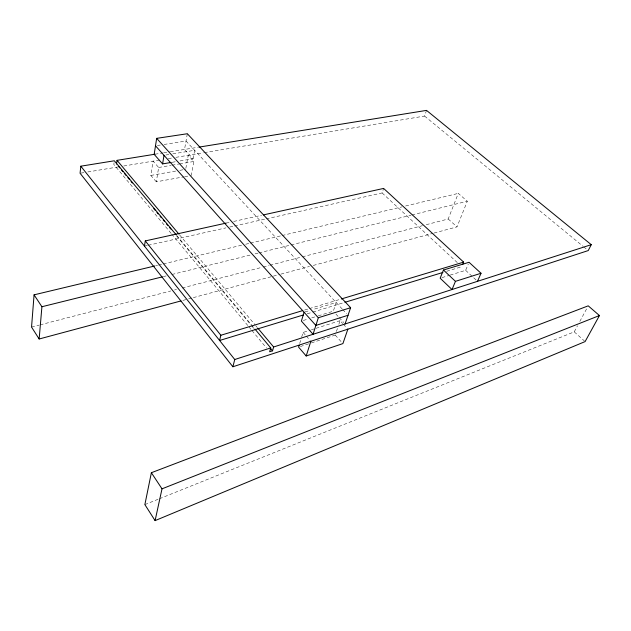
<?xml version="1.0" encoding="UTF-8"?>
<svg xmlns="http://www.w3.org/2000/svg" width="631" height="631" viewBox="0 0 631 631"><rect width="100%" height="100%" fill="white"/><g stroke="black" fill="none" stroke-linecap="round" stroke-linejoin="round"><path stroke-width="0.47" stroke-dasharray="3.15 2.37" d="M114.077 162.648L113.832 164.51L171.001 233.218M156.314 181.823L150.825 175.434L153.088 161.134L158.657 167.491L156.314 181.823L183.7 176.869M187.328 133.74L184.52 149.452L193.078 158.752L178.786 161.165M185.837 168.374L188.235 155.297L193.898 161.465L191.248 175.505M193.078 158.752L194.656 150.304L172.634 153.901M299.709 343.453L301.405 337.94M301.689 337.017L303.101 332.427L310.499 330.076M266.156 218.878L382.11 192.936L383.624 188.424M311.399 342.909L335.219 335.093L336.126 332.387M336.426 331.488L337.64 327.875M338.855 324.271L340.062 320.666L342.665 323.498M204.286 152.631L424.56 116.065L426.532 110.386M426.272 224.683L448.199 218.996L458.264 193.401L467.311 201.226L456.994 226.868L434.152 233.005M450.163 275.108L465.639 270.32L468.289 264.066M159.485 498.727L574.234 331.859L577.499 325.785M579.826 321.447L587.287 307.573M144.87 504.603L158.57 499.089M300.403 346.522L310.484 343.217M311.422 329.784L315.114 328.601M316.044 328.309L340.062 320.666M303.274 320.485L307.967 319.041M311.722 317.882L317.354 316.139M318.292 315.847L333.31 311.209L336.165 302.509L312.574 309.647M441.968 277.64L449.256 275.384M307.218 313.788L311.935 312.353M312.873 312.069L343.966 302.596M446.661 271.298L461.742 266.708M305.025 311.935L308.804 310.791M304.607 310.026L308.378 308.89M309.316 308.606L340.369 299.252M182.88 300.427L187.636 299.149M188.59 298.897L192.392 297.871M193.346 297.619L272.347 276.417M273.294 276.165L279.959 274.375M280.913 274.122L309.466 266.456M313.268 265.438L433.197 233.257M31.55 327.079L39.177 325.099M40.132 324.847L170.749 290.97M174.566 289.976L176.475 289.487M182.193 287.996L262.283 267.228M263.23 266.976L268.956 265.493M269.91 265.249L301.373 257.085M302.32 256.841L422.454 225.677M163.319 276.623L166.19 275.913M171.924 274.493L251.264 254.814M255.09 253.859L257.961 253.149M258.915 252.913L410.915 215.218M411.869 214.982L467.311 201.226M155.676 265.761L157.592 265.304M158.547 265.075L162.38 264.16M163.334 263.924L241.854 245.151M245.688 244.236L249.521 243.321M250.475 243.093L281.118 235.765M282.073 235.537L401.773 206.913M405.599 205.998L458.264 193.401M144.444 246.106L147.323 245.459M148.277 245.246L225.906 227.878M229.739 227.026L233.573 226.166M234.527 225.953L265.194 219.091M226.016 223.137L229.858 222.286M233.707 221.442L261.573 215.305M184.638 176.696L190.31 175.67M150.825 175.434L175.986 171.017M179.859 170.331L185.664 169.313M158.657 167.491L171.04 165.369M171.995 165.212L178.66 164.068M179.614 163.902L193.898 161.465M172.121 162.293L177.832 161.331M81.044 173.091L83.955 172.61M87.835 171.963L117.918 166.97M123.739 166.008L161.583 159.722M168.288 158.61L172.263 157.947M175.883 157.348L203.308 152.797M165.937 154.997L168.808 154.524M154.997 154.216L162.782 152.962M163.65 152.82L169.597 151.858M170.291 151.748L197.819 147.307M157.403 145.493L160.282 145.043M164.084 144.452L186.035 141.036L342.097 308.89M424.56 116.065L582.902 246.193M583.667 246.816L586.712 249.316M448.199 218.996L456.994 226.868M574.234 331.859L584.377 340.937M382.11 192.936L457.436 262.717M465.639 270.32L476.113 280.022M342.68 309.513L346.719 313.859M335.921 314.049L338.531 316.888M339.186 317.598L343.761 322.559M343.319 324.208L347.224 328.459M335.219 335.093L341.616 342.183M303.101 332.427L305.688 335.376M306.335 336.11L310.207 340.535M179.551 234.85L255.326 325.162M255.957 325.919L257.219 327.426M176.751 235.489L254.325 328.309M176.546 235.891L251.067 325.115M251.698 325.864L254.222 328.893M171.632 233.975L248.275 326.093M248.898 326.842L251.414 329.863M252.037 330.62L266.487 347.989"/><path stroke-width="0.95" d="M154.721 265.99L34.066 294.843L31.55 327.079L39.154 338.997L180.971 300.94M39.154 338.997L41.914 306.737L34.066 294.843M176.12 234.74L114.314 160.787L80.815 166.19L80.074 173.257L232.886 366.769L588.234 250.57L591.263 244.678L426.532 110.386L198.797 147.149M116.554 164.06L117.043 160.345L154.997 154.216M345.062 323.979L350.615 307.707L187.328 133.74L156.669 138.355L154.161 154.35L162.593 163.902L171.167 162.451M144.444 246.106L145.288 240.916L226.016 223.137M162.593 163.902L164.021 155.305M151.377 472.722L144.87 504.603L155.092 520.614L585.103 341.584L599.45 315.547L588.218 305.838L151.377 472.722L162.009 488.836L155.092 520.614M145.288 240.916L220.85 335.25L219.596 340.488L303.456 314.94M232.886 366.769L234.748 359.512L80.815 166.19M254.956 329.066L270.723 347.926L269.634 351.759L272.537 350.82L273.633 346.987L257.85 328.175M304.087 312.219L301.397 321.069L313.071 334.288L318.324 317.74L350.615 307.707M299.141 345.291L298.573 347.129L306.193 355.979L342.893 343.603L347.87 329.169M306.193 355.979L310.854 341.276M443.467 270.029L440.146 278.2L452.025 289.526L455.448 281.347L481.027 273.262L469.046 262.283L443.467 270.029L455.448 281.347M462.697 264.421L463.659 262.125L383.624 188.424L263.498 214.879M477.509 281.316L481.027 273.262M162.009 488.836L599.45 315.547M234.748 359.512L270.723 347.926M273.633 346.987L591.263 244.678M348.036 315.279L315.879 325.43L155.494 145.785M344.905 302.304L442.899 272.45M220.85 335.25L302.73 310.594M341.316 298.968L463.659 262.125M41.914 306.737L162.364 276.859M156.669 138.355L318.324 317.74M117.043 160.345L178.92 234.101M118.447 166.332L119.709 167.846M121.602 170.11L122.871 171.624M124.764 173.896L126.026 175.402M127.919 177.674L129.181 179.188M131.074 181.452L132.336 182.966M153.814 208.672L155.076 210.186M156.969 212.45L158.231 213.964M160.124 216.236L161.386 217.742M163.287 220.014L164.549 221.528M166.442 223.792L167.704 225.306M169.597 227.578L170.859 229.085M270.644 348.549L272.537 350.82"/></g></svg>
